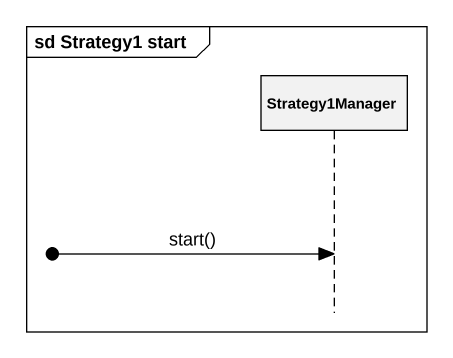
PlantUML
@startuml
mainframe sd Strategy1 start
hide footbox
participant Strategy1Manager

[o-> Strategy1Manager : start()
@enduml
